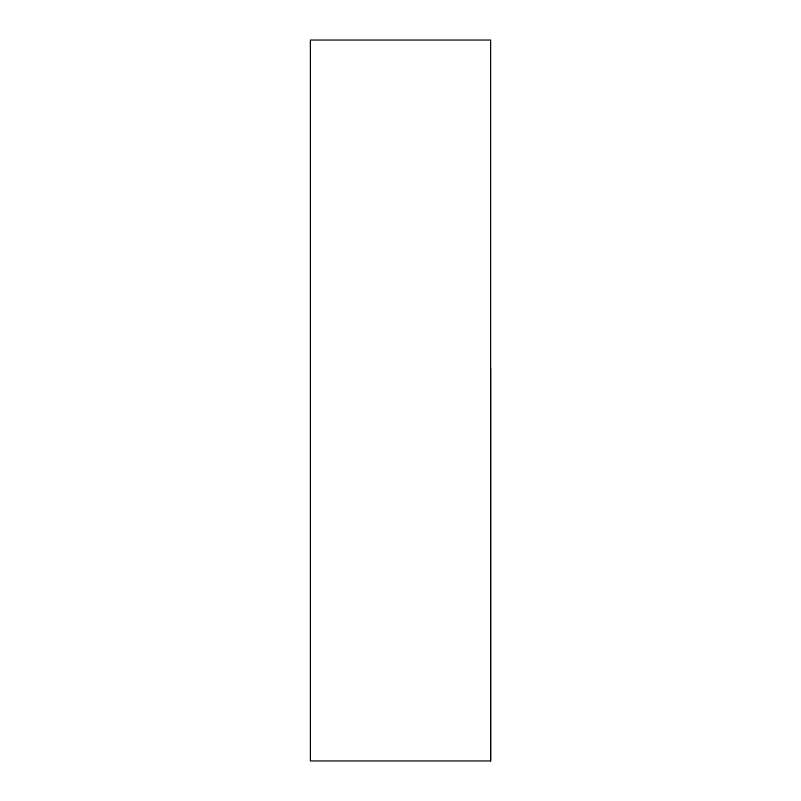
<?xml version="1.0" encoding="UTF-8"?>
<svg xmlns="http://www.w3.org/2000/svg" width="801" height="801" viewBox="0 0 801 801"><rect width="100%" height="100%" fill="white"/><g stroke="black" fill="none" stroke-linecap="round" stroke-linejoin="round"><path stroke-width="1.2" d="M490.613 760.95L490.613 40.05L310.387 40.05L310.387 760.95L490.613 760.95L490.613 367.959"/></g></svg>
